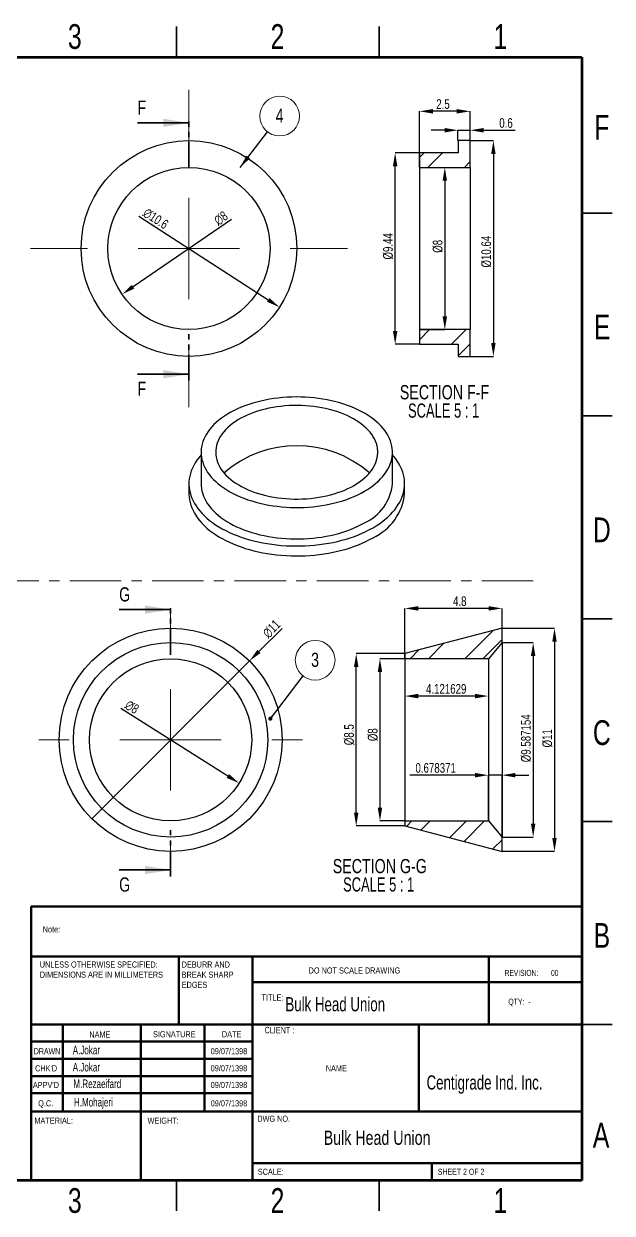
# Model space of a CAD drawing. Header units: millimetres. Extents: x 911 to 1769, y 571 to 864.
# Drawn here: x 1624.3 to 1769.4, y 571 to 864.3 of the extents above; entities that cross this region are included whole.
import ezdxf

# ---------------------------------------------------------------- set-up
doc = ezdxf.new("R2010")
doc.units = ezdxf.units.MM
doc.linetypes.add('CENTERX2', pattern=[20.32, 12.7, -2.54, 2.54, -2.54])
doc.linetypes.add('PHANTOM', pattern=[12.7, 6.35, -1.27, 1.27, -1.27, 1.27, -1.27])
doc.styles.add('SLDTEXTSTYLE0', font='TXT', dxfattribs={"width": 0.75})
doc.styles.add('SLDTEXTSTYLE1', font='TXT', dxfattribs={"width": 0.686449})
doc.styles.add('SLDTEXTSTYLE2', font='TXT', dxfattribs={"width": 0.652778})
doc.styles.add('SLDTEXTSTYLE3', font='TXT', dxfattribs={"width": 0.6875})
doc.styles.add('SLDTEXTSTYLE4', font='TXT', dxfattribs={"width": 0.7})
doc.styles.add('SLDTEXTSTYLE5', font='TXT', dxfattribs={"width": 0.678571})
doc.styles.add('SLDTEXTSTYLE6', font='TXT', dxfattribs={"width": 0.681818})
doc.styles.get("Standard").update_dxf_attribs({"font": 'arial.ttf'})
doc.dimstyles.new('SLDDIMSTYLE1', dxfattribs={"dimtxt": 0.18, "dimasz": 1.016, "dimexe": 0, "dimexo": 0.0625, "dimgap": 0, "dimtad": 0, "dimtih": 1, "dimtoh": 1, "dimdec": 0, "dimrnd": 1e-09, "dimzin": 0, "dimdsep": 46, "dimtxsty": 'Standard', "dimblk1": 'DOT', "dimblk2": 'DOT', "dimsah": 1, "dimcen": 0.09, "dimadec": 0, "dimazin": 0, "dimtfac": 1.016, "dimtdec": 0, "dimtofl": 0, "dimtmove": 0, "dimatfit": 3, "dimldrblk": 'DOT', "dimfxl": 1, "dimfrac": 2, "dimtolj": 1, "dimtzin": 0, "dimarcsym": 0})
doc.dimstyles.new('SLDDIMSTYLE10', dxfattribs={"dimtxt": 2.38125, "dimasz": 3.302, "dimexe": 0, "dimexo": 0.0625, "dimgap": 0.595312, "dimtad": 1, "dimdec": 1, "dimlfac": 0.2, "dimrnd": 1e-09, "dimzin": 12, "dimdsep": 46, "dimtxsty": 'SLDTEXTSTYLE0', "dimblk1": 'NONE', "dimsah": 1, "dimcen": 0, "dimadec": 0, "dimazin": 3, "dimtfac": 1, "dimtdec": 1, "dimtmove": 0, "dimatfit": 3, "dimldrblk": 'NONE', "dimfxl": 1, "dimfrac": 2, "dimtolj": 1, "dimtzin": 12, "dimarcsym": 0})
doc.dimstyles.new('SLDDIMSTYLE2', dxfattribs={"dimtxt": 0.18, "dimasz": 3.302, "dimexe": 0, "dimexo": 0.0625, "dimgap": 0, "dimtad": 0, "dimtih": 1, "dimtoh": 1, "dimdec": 0, "dimrnd": 1e-09, "dimzin": 0, "dimdsep": 46, "dimtxsty": 'Standard', "dimsah": 1, "dimcen": 0.09, "dimadec": 0, "dimazin": 0, "dimtfac": 3.302, "dimtdec": 0, "dimtofl": 0, "dimtmove": 0, "dimatfit": 3, "dimfxl": 1, "dimfrac": 2, "dimtolj": 1, "dimtzin": 0, "dimarcsym": 0})
doc.dimstyles.new('SLDDIMSTYLE6', dxfattribs={"dimtxt": 2.38125, "dimasz": 3.302, "dimexe": 0, "dimexo": 0.0625, "dimgap": 0.595312, "dimtad": 1, "dimdec": 1, "dimlfac": 0.2, "dimrnd": 1e-09, "dimzin": 12, "dimdsep": 46, "dimtxsty": 'SLDTEXTSTYLE0', "dimsah": 1, "dimcen": 0, "dimadec": 0, "dimazin": 3, "dimtfac": 1, "dimtdec": 1, "dimtmove": 0, "dimatfit": 3, "dimfxl": 1, "dimfrac": 2, "dimtolj": 1, "dimtzin": 12, "dimarcsym": 0})
doc.dimstyles.new('SLDDIMSTYLE7', dxfattribs={"dimtxt": 2.38125, "dimasz": 3.302, "dimexe": 0, "dimexo": 0.0625, "dimgap": 0.595312, "dimtad": 1, "dimdec": 6, "dimlfac": 0.2, "dimrnd": 1e-09, "dimzin": 12, "dimdsep": 46, "dimtxsty": 'SLDTEXTSTYLE0', "dimsah": 1, "dimcen": 0.09, "dimadec": 0, "dimazin": 3, "dimtfac": 1, "dimtdec": 1, "dimtofl": 0, "dimtmove": 0, "dimatfit": 3, "dimfxl": 1, "dimfrac": 2, "dimtolj": 1, "dimtzin": 12, "dimarcsym": 0})
doc.dimstyles.new('SLDDIMSTYLE8', dxfattribs={"dimtxt": 2.38125, "dimasz": 3.302, "dimexe": 0, "dimexo": 0.0625, "dimgap": 0.595312, "dimtad": 1, "dimdec": 6, "dimlfac": 0.2, "dimrnd": 1e-09, "dimzin": 12, "dimdsep": 46, "dimtxsty": 'SLDTEXTSTYLE0', "dimsah": 1, "dimcen": 0.09, "dimadec": 0, "dimazin": 3, "dimtfac": 1, "dimtdec": 1, "dimtmove": 0, "dimatfit": 0, "dimfxl": 1, "dimfrac": 2, "dimtolj": 1, "dimtzin": 12, "dimarcsym": 0})
doc.dimstyles.new('SLDDIMSTYLE9', dxfattribs={"dimtxt": 2.38125, "dimasz": 3.302, "dimexe": 0, "dimexo": 0.0625, "dimgap": 0.595312, "dimtad": 1, "dimdec": 6, "dimlfac": 0.2, "dimrnd": 1e-09, "dimdsep": 46, "dimtxsty": 'SLDTEXTSTYLE0', "dimsah": 1, "dimcen": 0.09, "dimadec": 0, "dimazin": 2, "dimtfac": 1, "dimtdec": 1, "dimtmove": 0, "dimatfit": 0, "dimfxl": 1, "dimfrac": 2, "dimtolj": 1, "dimtzin": 12, "dimarcsym": 0})
pattern_1 = [(45, (1351.901, 569.0805), (-6.7352, 6.7352), []), (45, (1356.391, 569.0805), (-6.7352, 6.7352), [])]

# ---------------------------------------------------------------- blocks, each defined once
blk = doc.blocks.new('SW_NOTE_13')
at = {"color": 0, "linetype": 'Continuous', "lineweight": 0, "char_height": 1.5, "attachment_point": 1, "style": 'SLDTEXTSTYLE0'}
for s, insert in [('UNLESS OTHERWISE SPECIFIED:', (0, 1.93)), ('DIMENSIONS ARE IN MILLIMETERS', (0, -0.57))]:
    blk.add_mtext(s, dxfattribs=dict(at, insert=insert))
blk = doc.blocks.new('SW_NOTE_14')
at = {"color": 0, "linetype": 'Continuous', "lineweight": 0, "char_height": 1.5, "attachment_point": 1, "style": 'SLDTEXTSTYLE0'}
for s, insert in [('DEBURR AND', (0, 1.93)), ('BREAK SHARP', (0, -0.57)), ('EDGES', (0, -3.07))]:
    blk.add_mtext(s, dxfattribs=dict(at, insert=insert))
blk = doc.blocks.new('*D45')
at = {"color": 0, "linetype": 'Continuous', "lineweight": -2, "transparency": 16777216}
blk.add_line((1675.49, 816.04), (1651.22, 799.45), dxfattribs=at)
at = {"color": 0, "linetype": 'Continuous', "transparency": 16777216}
blk.add_solid([(1650.91, 799.91), (1651.53, 799), (1648.49, 797.59)], dxfattribs=at)
at = {"layer": 'Defpoints', "color": 0, "linetype": 'Continuous', "transparency": 16777216}
for p in [(1681.52, 820.15), (1648.49, 797.59)]:
    blk.add_point(p, dxfattribs=at)
at = {"color": 0, "linetype": 'Continuous', "lineweight": 18, "transparency": 16777216, "insert": (1670.86, 816.48), "char_height": 2.381, "attachment_point": 1, "rotation": 34.3419, "style": 'SLDTEXTSTYLE0'}
blk.add_mtext('\\A1;∅8', dxfattribs=at)
blk = doc.blocks.new('*D46')
at = {"color": 0, "linetype": 'Continuous', "lineweight": -2, "transparency": 16777216}
blk.add_line((1652.64, 816.89), (1684.56, 796.2), dxfattribs=at)
at = {"color": 0, "linetype": 'Continuous', "transparency": 16777216}
blk.add_solid([(1684.86, 796.66), (1684.26, 795.74), (1687.33, 794.41)], dxfattribs=at)
at = {"layer": 'Defpoints', "color": 0, "linetype": 'Continuous', "transparency": 16777216}
for p in [(1642.68, 823.34), (1687.33, 794.41)]:
    blk.add_point(p, dxfattribs=at)
at = {"color": 0, "linetype": 'Continuous', "lineweight": 18, "transparency": 16777216, "insert": (1654.76, 819.06), "char_height": 2.381, "attachment_point": 1, "rotation": 327.0557, "style": 'SLDTEXTSTYLE0'}
blk.add_mtext('\\A1;∅10.6', dxfattribs=at)
blk = doc.blocks.new('SW_NOTE_19')
at = {"color": 0, "linetype": 'Continuous', "lineweight": 0}
blk.add_circle((2.99, 3.88), 4.9, dxfattribs=at)
at = {"color": 0, "linetype": 'Continuous', "lineweight": 0, "insert": (2.96, 5.73), "char_height": 3.5, "attachment_point": 2, "style": 'SLDTEXTSTYLE0'}
blk.add_mtext('4', dxfattribs=at)
blk = doc.blocks.new('SW_CENTERMARKSYMBOL_2')
at = {"color": 0, "linetype": 'Continuous', "lineweight": 0}
for p, q in [((0, 25), (0, 39.1)), ((0, 0), (0, 12.5)), ((-25, 0), (-39.1, 0)), ((0, 0), (-12.5, 0)), ((0, 0), (0, -12.5)), ((0, 0), (12.5, 0)), ((25, 0), (39.1, 0)), ((0, -25), (0, -39.1))]:
    blk.add_line(p, q, dxfattribs=at)
blk = doc.blocks.new('*D47')
at = {"color": 0, "linetype": 'Continuous', "lineweight": -2, "transparency": 16777216}
for p, q in [((1721.93, 828.87), (1728.11, 828.87)), ((1728.11, 825.57), (1728.11, 792.17)), ((1721.93, 788.87), (1728.11, 788.87))]:
    blk.add_line(p, q, dxfattribs=at)
at = {"color": 0, "linetype": 'Continuous', "transparency": 16777216}
for points in [[(1727.56, 825.57), (1728.66, 825.57), (1728.11, 828.87)], [(1727.56, 792.17), (1728.66, 792.17), (1728.11, 788.87)]]:
    blk.add_solid(points, dxfattribs=at)
at = {"layer": 'Defpoints', "color": 0, "linetype": 'Continuous', "transparency": 16777216}
for p in [(1721.86, 828.87), (1721.86, 788.87), (1728.11, 788.87)]:
    blk.add_point(p, dxfattribs=at)
at = {"color": 0, "linetype": 'Continuous', "lineweight": 18, "transparency": 16777216, "insert": (1725.14, 809.41), "char_height": 2.381, "attachment_point": 2, "rotation": 90, "style": 'SLDTEXTSTYLE0'}
blk.add_mtext('\\A1;%%c8', dxfattribs=at)
blk = doc.blocks.new('*D48')
at = {"color": 0, "linetype": 'Continuous', "lineweight": -2, "transparency": 16777216}
for p, q in [((1721.8, 832.47), (1715.86, 832.47)), ((1715.86, 788.57), (1715.86, 829.17)), ((1721.8, 785.27), (1715.86, 785.27))]:
    blk.add_line(p, q, dxfattribs=at)
at = {"color": 0, "linetype": 'Continuous', "transparency": 16777216}
for points in [[(1715.31, 829.17), (1716.41, 829.17), (1715.86, 832.47)], [(1715.31, 788.57), (1716.41, 788.57), (1715.86, 785.27)]]:
    blk.add_solid(points, dxfattribs=at)
at = {"layer": 'Defpoints', "color": 0, "linetype": 'Continuous', "transparency": 16777216}
for p in [(1715.86, 832.47), (1721.86, 832.47), (1721.86, 785.27)]:
    blk.add_point(p, dxfattribs=at)
at = {"color": 0, "linetype": 'Continuous', "lineweight": 18, "transparency": 16777216, "insert": (1712.89, 809.41), "char_height": 2.3813, "attachment_point": 2, "rotation": 90, "style": 'SLDTEXTSTYLE0'}
blk.add_mtext('\\A1;%%c9.44', dxfattribs=at)
blk = doc.blocks.new('*D49')
at = {"color": 0, "linetype": 'Continuous', "lineweight": -2, "transparency": 16777216}
for p, q in [((1721.86, 828.93), (1721.86, 842.71)), ((1731.06, 842.71), (1725.17, 842.71)), ((1734.36, 828.93), (1734.36, 842.71))]:
    blk.add_line(p, q, dxfattribs=at)
at = {"color": 0, "linetype": 'Continuous', "transparency": 16777216}
for points in [[(1725.17, 843.26), (1725.17, 842.15), (1721.86, 842.71)], [(1731.06, 843.26), (1731.06, 842.15), (1734.36, 842.71)]]:
    blk.add_solid(points, dxfattribs=at)
at = {"layer": 'Defpoints', "color": 0, "linetype": 'Continuous', "transparency": 16777216}
for p in [(1721.86, 842.71), (1721.86, 828.87), (1734.36, 828.87)]:
    blk.add_point(p, dxfattribs=at)
at = {"color": 0, "linetype": 'Continuous', "lineweight": 18, "transparency": 16777216, "insert": (1727.66, 845.68), "char_height": 2.381, "attachment_point": 2, "style": 'SLDTEXTSTYLE0'}
blk.add_mtext('\\A1;2.5', dxfattribs=at)
blk = doc.blocks.new('*D50')
at = {"color": 0, "linetype": 'Continuous', "lineweight": -2, "transparency": 16777216}
for p, q in [((1728.06, 838.04), (1724.76, 838.04)), ((1731.36, 835.53), (1731.36, 838.04)), ((1731.36, 838.04), (1734.36, 838.04)), ((1734.36, 835.53), (1734.36, 838.04)), ((1737.67, 838.04), (1745.43, 838.04))]:
    blk.add_line(p, q, dxfattribs=at)
at = {"color": 0, "linetype": 'Continuous', "transparency": 16777216}
for points in [[(1728.06, 838.59), (1728.06, 837.49), (1731.36, 838.04)], [(1737.67, 838.59), (1737.67, 837.49), (1734.36, 838.04)]]:
    blk.add_solid(points, dxfattribs=at)
at = {"layer": 'Defpoints', "color": 0, "linetype": 'Continuous', "transparency": 16777216}
for p in [(1731.36, 838.04), (1731.36, 835.47), (1734.36, 835.47)]:
    blk.add_point(p, dxfattribs=at)
at = {"color": 0, "linetype": 'Continuous', "lineweight": 18, "transparency": 16777216, "insert": (1743.2, 841.02), "char_height": 2.381, "attachment_point": 2, "style": 'SLDTEXTSTYLE0'}
blk.add_mtext('\\A1;0.6', dxfattribs=at)
blk = doc.blocks.new('*D51')
at = {"color": 0, "linetype": 'Continuous', "lineweight": -2, "transparency": 16777216}
for p, q in [((1734.43, 835.47), (1740.09, 835.47)), ((1740.09, 832.17), (1740.09, 785.57)), ((1734.43, 782.27), (1740.09, 782.27))]:
    blk.add_line(p, q, dxfattribs=at)
at = {"color": 0, "linetype": 'Continuous', "transparency": 16777216}
for points in [[(1739.54, 832.17), (1740.64, 832.17), (1740.09, 835.47)], [(1739.54, 785.57), (1740.64, 785.57), (1740.09, 782.27)]]:
    blk.add_solid(points, dxfattribs=at)
at = {"layer": 'Defpoints', "color": 0, "linetype": 'Continuous', "transparency": 16777216}
for p in [(1734.36, 835.47), (1734.36, 782.27), (1740.09, 782.27)]:
    blk.add_point(p, dxfattribs=at)
at = {"color": 0, "linetype": 'Continuous', "lineweight": 18, "transparency": 16777216, "insert": (1737.11, 808.1), "char_height": 2.3813, "attachment_point": 2, "rotation": 90, "style": 'SLDTEXTSTYLE0'}
blk.add_mtext('\\A1;%%c10.64', dxfattribs=at)
blk = doc.blocks.new('SW_NOTE_20')
at = {"color": 0, "linetype": 'Continuous', "lineweight": 0, "char_height": 3.5, "attachment_point": 2}
for s, insert, style in [('SECTION F-F', (13.18, 4.51), 'SLDTEXTSTYLE0'), ('SCALE 5 : 1', (12.96, -0.01), 'SLDTEXTSTYLE6')]:
    blk.add_mtext(s, dxfattribs=dict(at, insert=insert, style=style))
blk = doc.blocks.new('*D52')
at = {"color": 0, "linetype": 'Continuous', "lineweight": -2, "transparency": 16777216}
for p, q in [((1687.96, 715.22), (1682.26, 709.52)), ((1641.03, 668.29), (1679.92, 707.18))]:
    blk.add_line(p, q, dxfattribs=at)
at = {"color": 0, "linetype": 'Continuous', "transparency": 16777216}
blk.add_solid([(1681.87, 709.91), (1682.65, 709.13), (1679.92, 707.18)], dxfattribs=at)
at = {"layer": 'Defpoints', "color": 0, "linetype": 'Continuous', "transparency": 16777216}
for p in [(1679.92, 707.18), (1641.03, 668.29)]:
    blk.add_point(p, dxfattribs=at)
at = {"color": 0, "linetype": 'Continuous', "lineweight": 18, "transparency": 16777216, "insert": (1682.91, 714.38), "char_height": 2.381, "attachment_point": 1, "rotation": 45, "style": 'SLDTEXTSTYLE0'}
blk.add_mtext('\\A1;∅11', dxfattribs=at)
blk = doc.blocks.new('_NONE')
blk = doc.blocks.new('*D53')
at = {"color": 0, "linetype": 'Continuous', "lineweight": -2, "transparency": 16777216}
blk.add_line((1648.17, 695.51), (1674.59, 678.82), dxfattribs=at)
at = {"color": 0, "linetype": 'Continuous', "transparency": 16777216}
blk.add_solid([(1674.89, 679.28), (1674.3, 678.35), (1677.38, 677.05)], dxfattribs=at)
at = {"layer": 'Defpoints', "color": 0, "linetype": 'Continuous', "transparency": 16777216}
for p in [(1643.57, 698.42), (1677.38, 677.05)]:
    blk.add_point(p, dxfattribs=at)
at = {"color": 0, "linetype": 'Continuous', "lineweight": 18, "transparency": 16777216, "insert": (1650.26, 697.71), "char_height": 2.381, "attachment_point": 1, "rotation": 327.7147, "style": 'SLDTEXTSTYLE0'}
blk.add_mtext('\\A1;∅8', dxfattribs=at)
blk = doc.blocks.new('SW_NOTE_21')
at = {"color": 0, "linetype": 'Continuous', "lineweight": 0}
blk.add_circle((2.98, 3.88), 4.9, dxfattribs=at)
at = {"color": 0, "linetype": 'Continuous', "lineweight": 0, "insert": (2.95, 5.74), "char_height": 3.5, "attachment_point": 2, "style": 'SLDTEXTSTYLE0'}
blk.add_mtext('3', dxfattribs=at)
blk = doc.blocks.new('_DOT')
at = {"color": 0, "linetype": 'ByBlock', "lineweight": -2}
blk.add_line((-0.5, 0), (-1, 0), dxfattribs=at)
at = {"color": 0, "linetype": 'ByBlock', "const_width": 0.5}
blk.add_lwpolyline([(-0.25, 0, 1), (0.25, 0, 1)], format="xyb", close=True, dxfattribs=at)
blk = doc.blocks.new('SW_CENTERMARKSYMBOL_3')
at = {"color": 0, "linetype": 'Continuous', "lineweight": 0}
for p, q in [((0, 25), (0, 32.5)), ((0, 0), (0, 12.5)), ((-25, 0), (-32.5, 0)), ((0, 0), (-12.5, 0)), ((0, 0), (0, -12.5)), ((0, 0), (12.5, 0)), ((25, 0), (32.5, 0)), ((0, -25), (0, -32.5))]:
    blk.add_line(p, q, dxfattribs=at)
blk = doc.blocks.new('*D54')
at = {"color": 0, "linetype": 'Continuous', "lineweight": -2, "transparency": 16777216}
for p, q in [((1718.24, 707.8), (1718.24, 720.14)), ((1738.94, 720.14), (1721.54, 720.14)), ((1742.24, 711.77), (1742.24, 720.14))]:
    blk.add_line(p, q, dxfattribs=at)
at = {"color": 0, "linetype": 'Continuous', "transparency": 16777216}
for points in [[(1721.54, 720.69), (1721.54, 719.59), (1718.24, 720.14)], [(1738.94, 720.69), (1738.94, 719.59), (1742.24, 720.14)]]:
    blk.add_solid(points, dxfattribs=at)
at = {"layer": 'Defpoints', "color": 0, "linetype": 'Continuous', "transparency": 16777216}
for p in [(1718.24, 720.14), (1742.24, 711.71), (1718.24, 707.74)]:
    blk.add_point(p, dxfattribs=at)
at = {"color": 0, "linetype": 'Continuous', "lineweight": 18, "transparency": 16777216, "insert": (1731.79, 723.12), "char_height": 2.381, "attachment_point": 2, "style": 'SLDTEXTSTYLE0'}
blk.add_mtext('\\A1;4.8', dxfattribs=at)
blk = doc.blocks.new('*D55')
at = {"color": 0, "linetype": 'Continuous', "lineweight": -2, "transparency": 16777216}
for p, q in [((1718.24, 707.67), (1718.24, 698.52)), ((1738.85, 707.67), (1738.85, 698.52)), ((1735.55, 698.52), (1721.54, 698.52))]:
    blk.add_line(p, q, dxfattribs=at)
at = {"color": 0, "linetype": 'Continuous', "transparency": 16777216}
for points in [[(1721.54, 699.07), (1721.54, 697.97), (1718.24, 698.52)], [(1735.55, 699.07), (1735.55, 697.97), (1738.85, 698.52)]]:
    blk.add_solid(points, dxfattribs=at)
at = {"layer": 'Defpoints', "color": 0, "linetype": 'Continuous', "transparency": 16777216}
for p in [(1718.24, 707.74), (1738.85, 707.74), (1718.24, 698.52)]:
    blk.add_point(p, dxfattribs=at)
at = {"color": 0, "linetype": 'Continuous', "lineweight": 18, "transparency": 16777216, "insert": (1728.45, 701.49), "char_height": 2.3813, "attachment_point": 2, "style": 'SLDTEXTSTYLE0'}
blk.add_mtext('\\A1;4.121629', dxfattribs=at)
blk = doc.blocks.new('*D56')
at = {"color": 0, "linetype": 'Continuous', "lineweight": -2, "transparency": 16777216}
for p, q in [((1718.18, 707.74), (1712.11, 707.74)), ((1712.11, 704.44), (1712.11, 671.04)), ((1718.18, 667.74), (1712.11, 667.74))]:
    blk.add_line(p, q, dxfattribs=at)
at = {"color": 0, "linetype": 'Continuous', "transparency": 16777216}
for points in [[(1711.55, 704.44), (1712.66, 704.44), (1712.11, 707.74)], [(1711.55, 671.04), (1712.66, 671.04), (1712.11, 667.74)]]:
    blk.add_solid(points, dxfattribs=at)
at = {"layer": 'Defpoints', "color": 0, "linetype": 'Continuous', "transparency": 16777216}
for p in [(1718.24, 707.74), (1712.11, 667.74), (1718.24, 667.74)]:
    blk.add_point(p, dxfattribs=at)
at = {"color": 0, "linetype": 'Continuous', "lineweight": 18, "transparency": 16777216, "insert": (1709.13, 688.99), "char_height": 2.381, "attachment_point": 2, "rotation": 90, "style": 'SLDTEXTSTYLE0'}
blk.add_mtext('\\A1;%%c8', dxfattribs=at)
blk = doc.blocks.new('*D57')
at = {"color": 0, "linetype": 'Continuous', "lineweight": -2, "transparency": 16777216}
for p, q in [((1718.18, 708.99), (1706.26, 708.99)), ((1706.26, 669.79), (1706.26, 705.69)), ((1718.18, 666.49), (1706.26, 666.49))]:
    blk.add_line(p, q, dxfattribs=at)
at = {"color": 0, "linetype": 'Continuous', "transparency": 16777216}
for points in [[(1705.71, 705.69), (1706.81, 705.69), (1706.26, 708.99)], [(1705.71, 669.79), (1706.81, 669.79), (1706.26, 666.49)]]:
    blk.add_solid(points, dxfattribs=at)
at = {"layer": 'Defpoints', "color": 0, "linetype": 'Continuous', "transparency": 16777216}
for p in [(1706.26, 708.99), (1718.24, 708.99), (1718.24, 666.49)]:
    blk.add_point(p, dxfattribs=at)
at = {"color": 0, "linetype": 'Continuous', "lineweight": 18, "transparency": 16777216, "insert": (1703.28, 688.99), "char_height": 2.381, "attachment_point": 2, "rotation": 90, "style": 'SLDTEXTSTYLE0'}
blk.add_mtext('\\A1;%%c8.5', dxfattribs=at)
blk = doc.blocks.new('*D58')
at = {"color": 0, "linetype": 'Continuous', "lineweight": -2, "transparency": 16777216}
for p, q in [((1742.3, 715.24), (1755.16, 715.24)), ((1755.16, 711.94), (1755.16, 663.54)), ((1742.3, 660.24), (1755.16, 660.24))]:
    blk.add_line(p, q, dxfattribs=at)
at = {"color": 0, "linetype": 'Continuous', "transparency": 16777216}
for points in [[(1754.61, 711.94), (1755.71, 711.94), (1755.16, 715.24)], [(1754.61, 663.54), (1755.71, 663.54), (1755.16, 660.24)]]:
    blk.add_solid(points, dxfattribs=at)
at = {"layer": 'Defpoints', "color": 0, "linetype": 'Continuous', "transparency": 16777216}
for p in [(1742.24, 715.24), (1742.24, 660.24), (1755.16, 660.24)]:
    blk.add_point(p, dxfattribs=at)
at = {"color": 0, "linetype": 'Continuous', "lineweight": 18, "transparency": 16777216, "insert": (1752.18, 688.11), "char_height": 2.381, "attachment_point": 2, "rotation": 90, "style": 'SLDTEXTSTYLE0'}
blk.add_mtext('\\A1;%%c11', dxfattribs=at)
blk = doc.blocks.new('*D59')
at = {"color": 0, "linetype": 'Continuous', "lineweight": -2, "transparency": 16777216}
for p, q in [((1742.3, 711.71), (1749.9, 711.71)), ((1749.9, 708.4), (1749.9, 667.07)), ((1742.3, 663.77), (1749.9, 663.77))]:
    blk.add_line(p, q, dxfattribs=at)
at = {"color": 0, "linetype": 'Continuous', "transparency": 16777216}
for points in [[(1749.35, 708.4), (1750.45, 708.4), (1749.9, 711.71)], [(1749.35, 667.07), (1750.45, 667.07), (1749.9, 663.77)]]:
    blk.add_solid(points, dxfattribs=at)
at = {"layer": 'Defpoints', "color": 0, "linetype": 'Continuous', "transparency": 16777216}
for p in [(1742.24, 711.71), (1742.24, 663.77), (1749.9, 663.77)]:
    blk.add_point(p, dxfattribs=at)
at = {"color": 0, "linetype": 'Continuous', "lineweight": 18, "transparency": 16777216, "insert": (1746.92, 688.11), "char_height": 2.3813, "attachment_point": 2, "rotation": 90, "style": 'SLDTEXTSTYLE0'}
blk.add_mtext('\\A1;%%c9.587154', dxfattribs=at)
blk = doc.blocks.new('*D60')
at = {"color": 0, "linetype": 'Continuous', "lineweight": -2, "transparency": 16777216}
for p, q in [((1735.55, 679.02), (1719.45, 679.02)), ((1738.85, 667.8), (1738.85, 679.02)), ((1742.24, 679.02), (1738.85, 679.02)), ((1742.24, 663.83), (1742.24, 679.02)), ((1745.54, 679.02), (1748.85, 679.02))]:
    blk.add_line(p, q, dxfattribs=at)
at = {"color": 0, "linetype": 'Continuous', "transparency": 16777216}
for points in [[(1735.55, 679.57), (1735.55, 678.47), (1738.85, 679.02)], [(1745.54, 679.57), (1745.54, 678.47), (1742.24, 679.02)]]:
    blk.add_solid(points, dxfattribs=at)
at = {"layer": 'Defpoints', "color": 0, "linetype": 'Continuous', "transparency": 16777216}
for p in [(1738.85, 679.02), (1738.85, 667.74), (1742.24, 663.77)]:
    blk.add_point(p, dxfattribs=at)
at = {"color": 0, "linetype": 'Continuous', "lineweight": 18, "transparency": 16777216, "insert": (1725.85, 682), "char_height": 2.3813, "attachment_point": 2, "style": 'SLDTEXTSTYLE0'}
blk.add_mtext('\\A1;0.678371', dxfattribs=at)
blk = doc.blocks.new('SW_NOTE_22')
at = {"color": 0, "linetype": 'Continuous', "lineweight": 0, "char_height": 3.5, "attachment_point": 2}
for s, insert, style in [('SECTION G-G', (15.04, 4.51), 'SLDTEXTSTYLE0'), ('SCALE 5 : 1', (14.77, -0.01), 'SLDTEXTSTYLE6')]:
    blk.add_mtext(s, dxfattribs=dict(at, insert=insert, style=style))

msp = doc.modelspace()

# ---------------------------------------------------------------- hatches: boundary and pattern name
at = {"linetype": 'Continuous', "lineweight": 18}
h = msp.add_hatch(dxfattribs=at)
h.set_pattern_fill('ANSI32', style=0)
h.set_pattern_definition(pattern_1)
h.paths.add_polyline_path([(1721.8642597, 832.4717111), (1721.8642597, 828.8717111), (1734.3642597, 828.8717111), (1734.3642597, 835.4717111), (1731.3642597, 835.4717111), (1731.3642597, 832.4717111)], flags=0)
h = msp.add_hatch(dxfattribs=at)
h.set_pattern_fill('ANSI32', style=0)
h.set_pattern_definition(pattern_1)
h.paths.add_polyline_path([(1734.3642597, 782.2717111), (1734.3642597, 788.8717111), (1721.8642597, 788.8717111), (1721.8642597, 785.2717111), (1731.3642597, 785.2717111), (1731.3642597, 782.2717111)], flags=0)
h = msp.add_hatch(dxfattribs=at)
h.set_pattern_fill('ANSI32', style=0)
h.set_pattern_definition(pattern_1)
h.paths.add_polyline_path([(1742.2424274, 715.2371695), (1718.2424274, 708.9871695), (1718.2424274, 707.7371695), (1738.8505726, 707.7371695), (1742.2424274, 711.7050533)], flags=0)
h = msp.add_hatch(dxfattribs=at)
h.set_pattern_fill('ANSI32', style=0)
h.set_pattern_definition(pattern_1)
h.paths.add_polyline_path([(1738.8505726, 667.7371695), (1718.2424274, 667.7371695), (1718.2424274, 666.4871695), (1742.2424274, 660.2371695), (1742.2424274, 663.7692856)], flags=0)

# ---------------------------------------------------------------- linework, layer by layer
at = {"color": 7, "linetype": 'Continuous', "lineweight": 35}
for p, q in [((1661.9010451, 856.0805144), (1661.9010451, 863.5805144)), ((1711.9010451, 856.0805144), (1711.9010451, 863.5805144)), ((1652.3044541, 839.8557111), (1665.0044541, 839.8557111)), ((1761.9010451, 817.5805144), (1769.4010451, 817.5805144)), ((1652.3044541, 777.8877111), (1665.0044541, 777.8877111)), ((1761.9010451, 767.5805144), (1769.4010451, 767.5805144)), ((1647.7761592, 719.8371695), (1660.4761592, 719.8371695)), ((1769.4010451, 717.5805144), (1761.9010451, 717.5805144)), ((1761.9010451, 717.5805144), (1769.4010451, 717.5805144)), ((1761.9010451, 667.5805144), (1769.4010451, 667.5805144)), ((1647.7761592, 655.6371695), (1660.4761592, 655.6371695)), ((1761.9010451, 617.5805144), (1769.4010451, 617.5805144)), ((1661.9010451, 579.0805144), (1661.9010451, 571.5805144)), ((1711.9010451, 579.0805144), (1711.9010451, 571.5805144))]:
    msp.add_line(p, q, dxfattribs=at)
at = {"color": 7, "linetype": 'Continuous', "lineweight": 70}
for p, q in [((1361.9010451, 856.0805144), (1761.9010451, 856.0805144)), ((1761.9010451, 856.0805144), (1761.9010451, 579.0805144)), ((1761.9010451, 579.0805144), (1361.9010451, 579.0805144))]:
    msp.add_line(p, q, dxfattribs=at)
at = {"color": 7, "linetype": 'PHANTOM', "lineweight": 35}
for p, q in [((1665.0044541, 828.7432111), (1665.0044541, 841.4432111)), ((1665.0044541, 776.3002111), (1665.0044541, 789.0065611)), ((1660.4761592, 708.7246695), (1660.4761592, 721.4246695)), ((1660.4761592, 654.0496695), (1660.4761592, 666.7560195))]:
    msp.add_line(p, q, dxfattribs=at)
at = {"color": 7, "linetype": 'Continuous', "lineweight": 25}
for p, q in [((1731.3642596, 835.4717093), (1731.3642596, 832.4717098)), ((1734.3642598, 835.4717093), (1731.3642596, 835.4717093)), ((1734.3642598, 828.8717103), (1734.3642598, 835.4717093)), ((1731.3642596, 832.4717098), (1721.86426, 832.4717098)), ((1721.86426, 832.4717098), (1721.86426, 828.8717103)), ((1721.86426, 828.8717103), (1721.86426, 788.8717111)), ((1721.86426, 828.8717103), (1734.3642598, 828.8717103)), ((1734.3642598, 828.8717103), (1734.3642598, 788.8717111)), ((1734.3642598, 788.8717111), (1721.86426, 788.8717111)), ((1721.86426, 788.8717111), (1721.86426, 785.2717111)), ((1734.3642598, 782.2717111), (1734.3642598, 788.8717111)), ((1721.86426, 785.2717111), (1731.3642596, 785.2717111)), ((1731.3642596, 785.2717111), (1731.3642596, 782.2717111)), ((1731.3642596, 782.2717111), (1734.3642598, 782.2717111)), ((1667.9893483, 758.6403476), (1667.9893483, 750.8832102)), ((1715.1893479, 750.8832098), (1715.1893479, 758.6403471)), ((1664.9893479, 750.8832098), (1664.9893479, 748.4335872)), ((1718.1893499, 748.4335867), (1718.1893499, 750.8832093)), ((1742.2424272, 715.2371693), (1718.2424273, 708.9871706)), ((1742.2424272, 711.7050539), (1742.2424272, 715.2371693)), ((1742.2424272, 711.7050539), (1738.8505725, 707.7371704)), ((1742.2424272, 711.7050539), (1742.2424272, 663.769285)), ((1718.2424273, 708.9871706), (1718.2424273, 707.7371704)), ((1738.8505725, 707.7371704), (1718.2424273, 707.7371704)), ((1718.2424273, 707.7371704), (1718.2424273, 667.7371685)), ((1738.8505725, 707.7371704), (1738.8505725, 667.7371685)), ((1718.2424273, 667.7371685), (1738.8505725, 667.7371685)), ((1718.2424273, 667.7371685), (1718.2424273, 666.4871683)), ((1718.2424273, 666.4871683), (1742.2424272, 660.2371696)), ((1738.8505725, 667.7371685), (1742.2424272, 663.769285)), ((1742.2424272, 660.2371696), (1742.2424272, 663.769285))]:
    msp.add_line(p, q, dxfattribs=at)
at = {"color": 7, "linetype": 'CENTERX2', "lineweight": 18}
msp.add_line((1615.2833113, 726.9384217), (1750.1582903, 726.9384217), dxfattribs=at)
at = {"color": 7, "linetype": 'Continuous', "lineweight": 50}
for p, q in [((1626.1010451, 646.6775198), (1761.9010451, 646.6775198)), ((1626.1010451, 646.6775198), (1626.1010451, 634.3305144)), ((1626.1010451, 634.3305144), (1761.9010451, 634.3305144)), ((1626.1010451, 634.3305144), (1626.1010451, 579.3305144)), ((1662.5010451, 634.3305144), (1662.5010451, 617.5805144)), ((1680.7010451, 634.3305144), (1680.7010451, 579.0805144)), ((1738.9910714, 617.5805144), (1738.9910714, 634.3305144)), ((1761.9010451, 627.9555144), (1680.7010451, 627.9555144)), ((1761.9010451, 617.5805144), (1626.1010451, 617.5805144)), ((1633.9010451, 617.5805144), (1633.9010451, 596.0805144)), ((1653.0919975, 617.5805144), (1653.0919975, 579.3305144)), ((1668.8071212, 617.5805144), (1668.8071212, 596.0805144)), ((1680.7010451, 579.3305144), (1680.7010451, 617.5805144)), ((1721.6869852, 596.0805144), (1721.6869852, 617.5805144)), ((1680.7010451, 613.3305144), (1626.1010451, 613.3305144)), ((1680.7010451, 609.0805144), (1626.1010451, 609.0805144)), ((1680.7010451, 604.8305144), (1626.1010451, 604.8305144)), ((1680.7010451, 600.5805144), (1626.1010451, 600.5805144)), ((1636.5010451, 596.0805144), (1626.1010451, 596.0805144)), ((1636.5010451, 596.0805144), (1761.9010451, 596.0805144)), ((1680.7010451, 583.3305144), (1761.9010451, 583.3305144)), ((1724.9010451, 579.0805144), (1724.9010451, 583.3305144))]:
    msp.add_line(p, q, dxfattribs=at)
at = {"color": 7, "linetype": 'Continuous', "lineweight": 25, "flags": 128}
for points in [[(1708.2770672, 749.0067322), (1709.0465181, 749.4724215), (1709.7770126, 749.9585696), (1710.4669246, 750.4640894), (1711.1147149, 750.9878528), (1711.7189348, 751.5286928), (1712.2782371, 752.0854021), (1712.7913762, 752.656737), (1713.2572022, 753.2414253), (1713.6746811, 753.8381593), (1714.0428787, 754.4456089), (1714.3609746, 755.0624185), (1714.6282581, 755.6872121), (1714.8441315, 756.3185955), (1715.0081123, 756.955161), (1715.119841, 757.5954846), (1715.1790614, 758.2381409), (1715.1856444, 758.8816945), (1715.1395751, 759.5247092), (1715.0409564, 760.1657503), (1714.8900081, 760.8033879), (1714.6870645, 761.4361993), (1714.4325848, 762.0627712), (1714.1271304, 762.6817074), (1713.7713847, 763.2916249), (1713.3661444, 763.8911648), (1712.9123101, 764.478986), (1712.4108959, 765.0537806), (1711.8630215, 765.6142638), (1711.2699083, 766.1591866), (1710.6328801, 766.6873307), (1709.9533577, 767.1975184), (1709.2328589, 767.688613), (1708.4729908, 768.1595158), (1707.6754473, 768.6091786), (1706.8420098, 769.0365976), (1705.9745379, 769.4408173), (1705.074967, 769.820937), (1704.1453054, 770.1761091), (1703.1876253, 770.5055403), (1702.204066, 770.8084956), (1701.1968197, 771.0842987), (1700.1681362, 771.3323352), (1699.1203096, 771.5520505), (1698.0556802, 771.7429545), (1696.9766196, 771.9046212), (1695.8855389, 772.0366907), (1694.7848715, 772.1388675), (1693.6770741, 772.2109241), (1692.5646175, 772.2526993), (1691.4499848, 772.2640997), (1690.3356635, 772.2451006), (1689.2241396, 772.1957438), (1688.1178931, 772.1161394), (1687.0193929, 772.0064653), (1685.9310906, 771.8669668), (1684.8554128, 771.6979536), (1683.7947624, 771.4998045), (1682.7515039, 771.2729605), (1681.7279667, 771.0179285), (1680.7264336, 770.735277), (1679.74914, 770.4256371), (1678.7982668, 770.0896996), (1677.8759353, 769.7282141), (1676.9842038, 769.3419873), (1676.1250621, 768.9318809), (1675.3004273, 768.4988101), (1674.5121394, 768.0437412), (1673.7619574, 767.5676897), (1673.0515554, 767.0717177), (1672.3825184, 766.556932), (1671.7563393, 766.0244814), (1671.1744155, 765.475554), (1670.6380454, 764.9113744), (1670.1484255, 764.3332016), (1669.7066493, 763.7423262), (1669.3137013, 763.1400659), (1668.9704599, 762.5277654), (1668.6776887, 761.9067899), (1668.4360439, 761.2785264), (1668.2460623, 760.6443757), (1668.1081684, 760.0057532), (1668.0226708, 759.3640841), (1667.9897599, 758.7208001), (1668.009508, 758.0773363), (1668.0818725, 757.4351288), (1668.2066918, 756.795611), (1668.3836864, 756.1602092), (1668.6124623, 755.5303417), (1668.8925075, 754.9074133), (1669.2231989, 754.2928158), (1669.6037981, 753.6879184), (1670.0334564, 753.094072), (1670.5112132, 752.5126011), (1671.036004, 751.9448044), (1671.6066575, 751.3919475), (1672.2219003, 750.8552653), (1672.8803583, 750.335954), (1673.5805632, 749.8351732), (1674.3209549, 749.35404), (1675.099878, 748.8936279), (1675.9155941, 748.4549654), (1676.7662871, 748.0390303), (1677.6500538, 747.6467503), (1678.5649252, 747.2790018), (1679.5088615, 746.9366048), (1680.479752, 746.6203236), (1681.4754335, 746.3308634), (1682.4936799, 746.0688705), (1683.532226, 745.8349302), (1684.5887487, 745.6295626), (1685.6608938, 745.4532275), (1686.7462657, 745.3063195), (1687.8424459, 745.1891626), (1688.9469864, 745.102022), (1690.0574225, 745.0450907), (1691.1712773, 745.0184954), (1692.2860655, 745.0222957), (1693.3992996, 745.0564829), (1694.5084927, 745.1209825), (1695.6111761, 745.2156467), (1696.7048827, 745.3402677), (1697.7871743, 745.4945672), (1698.8556356, 745.6782), (1699.9078831, 745.890756), (1700.9415687, 746.1317614), (1701.9543884, 746.4006771), (1702.9440766, 746.696906), (1703.9084299, 747.0197843), (1704.8452938, 747.368593), (1705.7525769, 747.7425544), (1706.6282578, 748.1408321), (1707.4703822, 748.5625376), (1708.2770672, 749.0067322)], [(1705.7314831, 750.4762666), (1706.4351431, 750.9037779), (1707.1000704, 751.3514742), (1707.7245308, 751.8181869), (1708.3068988, 752.3026964), (1708.8456496, 752.8037422), (1709.3393822, 753.3200137), (1709.7868068, 753.8501658), (1710.1867569, 754.392814), (1710.5381905, 754.9465432), (1710.8401833, 755.5099114), (1711.0919589, 756.0814437), (1711.2928495, 756.6596542), (1711.44234, 757.2430307), (1711.5400334, 757.8300535), (1711.5856788, 758.4191901), (1711.5791559, 759.0089035), (1711.520482, 759.5976547), (1711.4098087, 760.1839096), (1711.2474272, 760.766137), (1711.0337617, 761.3428178), (1710.7693667, 761.9124493), (1710.4549323, 762.473544), (1710.0912807, 763.024638), (1709.6793595, 763.5642935), (1709.220242, 764.0911041), (1708.7151293, 764.603693), (1708.1653369, 765.1007249), (1707.5722994, 765.580903), (1706.9375646, 766.0429726), (1706.2627886, 766.4857305), (1705.5497298, 766.9080211), (1704.8002518, 767.3087417), (1704.0163073, 767.6868471), (1703.1999417, 768.0413519), (1702.3532848, 768.3713302), (1701.4785476, 768.6759216), (1700.5780093, 768.9543313), (1699.6540212, 769.205833), (1698.7089942, 769.4297705), (1697.7453921, 769.6255597), (1696.7657289, 769.7926895), (1695.7725615, 769.9307243), (1694.7684812, 770.0393041), (1693.7561069, 770.1181449), (1692.738079, 770.1670416), (1691.7170543, 770.1858661), (1690.6956966, 770.1745701), (1689.6766706, 770.1331825), (1688.6626339, 770.0618113), (1687.6562334, 769.9606432), (1686.6600935, 769.8299413), (1685.6768139, 769.6700473), (1684.708959, 769.4813778), (1683.7590545, 769.2644255), (1682.829578, 769.0197561), (1681.9229552, 768.7480082), (1681.0415506, 768.4498903), (1680.1876641, 768.1261806), (1679.3635232, 767.7777233), (1678.5712782, 767.4054277), (1677.8129958, 767.0102651), (1677.0906544, 766.5932662), (1676.4061384, 766.1555191), (1675.7612337, 765.6981658), (1675.1576225, 765.2223994), (1674.5968801, 764.7294612), (1674.0804688, 764.2206372), (1673.6097367, 763.697255), (1673.1859108, 763.1606797), (1672.8100978, 762.6123114), (1672.4832772, 762.0535807), (1672.2063026, 761.4859455), (1671.9798958, 760.9108861), (1671.8046485, 760.3299035), (1671.6810167, 759.7445126), (1671.6093234, 759.1562414), (1671.589756, 758.5666242), (1671.6223646, 757.9771991), (1671.7070654, 757.3895041), (1671.8436364, 756.8050729), (1672.0317225, 756.2254297), (1672.2708318, 755.6520863), (1672.5603403, 755.0865388), (1672.899494, 754.5302632), (1673.2874072, 753.9847107), (1673.7230681, 753.4513037), (1674.20534, 752.931434), (1674.732965, 752.426459), (1675.304566, 751.9376943), (1675.918653, 751.4664165), (1676.5736216, 751.013855), (1677.2677654, 750.5811905), (1677.9992734, 750.1695504), (1678.7662357, 749.7800106), (1679.5666504, 749.4135859), (1680.3984333, 749.0712327), (1681.2594111, 748.7538443), (1682.1473374, 748.4622489), (1683.059899, 748.1972061), (1683.9947111, 747.959409), (1684.9493372, 747.7494774), (1685.9212872, 747.5679583), (1686.9080248, 747.4153263), (1687.9069734, 747.2919798), (1688.9155302, 747.198239), (1689.9310635, 747.1343487), (1690.9509209, 747.100477), (1691.9724452, 747.0967114), (1692.9929703, 747.1230619), (1694.0098338, 747.1794591), (1695.020381, 747.2657581), (1696.0219795, 747.3817298), (1697.0120098, 747.5270767), (1697.9878978, 747.7014135), (1698.9470889, 747.9042918), (1699.887085, 748.1351781), (1700.8054348, 748.3934708), (1701.6997403, 748.6784966), (1702.5676711, 748.9895107), (1703.4069571, 749.3257046), (1704.2154148, 749.6861979), (1704.9909315, 750.0700523), (1705.7314831, 750.4762666)], [(1667.9893481, 757.9676381), (1667.9422405, 757.9150935), (1667.4265837, 757.3043733), (1666.9582272, 756.6810836), (1666.5380866, 756.046444), (1666.1669852, 755.4016972), (1665.8456492, 754.7481052), (1665.5747075, 754.0869474), (1665.3546906, 753.4195181), (1665.1860297, 752.7471241), (1665.0690546, 752.0710814), (1665.0039938, 751.3927132), (1664.9909752, 750.7133477), (1665.0300252, 750.0343153), (1665.1210642, 749.3569431), (1665.2639186, 748.6825604), (1665.4583045, 748.0124848), (1665.7038428, 747.3480281), (1666.0000549, 746.6904931), (1666.3463579, 746.0411647), (1666.7420765, 745.401315), (1667.1864335, 744.7721964), (1667.6785614, 744.15504), (1668.2174944, 743.5510549), (1668.8021807, 742.9614227), (1669.4314718, 742.3872967), (1670.1041405, 741.8298036), (1670.8188646, 741.2900316), (1671.5742514, 740.7690395), (1672.3688149, 740.2678466), (1673.2010061, 739.7874329), (1674.0691933, 739.3287401), (1674.9716742, 738.8926656), (1675.9066889, 738.4800637), (1676.8724, 738.0917403), (1677.866924, 737.7284578), (1678.8883068, 737.3909261), (1679.9345529, 737.0798066), (1681.0036143, 736.7957078), (1682.0933985, 736.5391854), (1683.20177, 736.3107424), (1684.3265624, 736.1108255), (1685.4655695, 735.9398261), (1686.616567, 735.7980799), (1687.7772978, 735.6858633), (1688.9454915, 735.603394), (1690.1188598, 735.5508394), (1691.2951067, 735.5282958), (1692.4719307, 735.5358108), (1693.6470235, 735.5733711), (1694.818091, 735.6408992), (1695.9828389, 735.7382644), (1697.1389846, 735.8652782), (1698.2842684, 736.021689), (1699.4164447, 736.2071928), (1700.5333008, 736.4214246), (1701.6326494, 736.6639657), (1702.7123344, 736.934343), (1703.7702487, 737.2320247), (1704.804315, 737.556431), (1705.812517, 737.9069227), (1706.7928715, 738.2828187), (1707.7434689, 738.6833778), (1708.66244, 739.1078212), (1709.5479908, 739.5553147), (1710.3983872, 740.0249828)], [(1710.3983872, 740.0249828), (1711.2119644, 740.5159062), (1711.98713, 741.0271238), (1712.7223671, 741.5576345), (1713.416231, 742.1064028), (1714.0673725, 742.6723493), (1714.6745077, 743.254372), (1715.2364569, 743.8513258), (1715.7521125, 744.4620467), (1716.2204706, 745.0853355), (1716.6406096, 745.719976), (1717.0117101, 746.3647233), (1717.3330469, 747.0183148), (1717.6039878, 747.6794731), (1717.8240058, 748.3469017), (1717.9926657, 749.0192964), (1718.1096405, 749.6953393), (1718.1747038, 750.3737059), (1718.1877216, 751.0530719), (1718.1486708, 751.7321048), (1718.0576336, 752.4094759), (1717.9147772, 753.0838598), (1717.7203913, 753.7539354), (1717.474853, 754.4183921), (1717.1786413, 755.0759269), (1716.8323374, 755.7252557), (1716.4366197, 756.365105), (1715.9922618, 756.994224), (1715.5001348, 757.61138), (1715.1893479, 757.9676389)], [(1667.9893483, 750.8832102), (1668.009508, 750.3201989), (1668.0818725, 749.6779914), (1668.2066918, 749.0384736), (1668.3836864, 748.4030718), (1668.6124623, 747.7732044), (1668.8925075, 747.1502759), (1669.2231989, 746.5356785), (1669.6037981, 745.930781), (1670.0334564, 745.3369347), (1670.5112132, 744.7554638), (1671.036004, 744.1876671), (1671.6066575, 743.6348101), (1672.2219003, 743.0981279), (1672.8803583, 742.5788167), (1673.5805632, 742.0780358), (1674.3209549, 741.5969026), (1675.099878, 741.1364905), (1675.9155941, 740.697828), (1676.7662871, 740.2818929), (1677.6500538, 739.889613), (1678.5649252, 739.5218644), (1679.5088615, 739.1794675), (1680.479752, 738.8631863), (1681.4754335, 738.573726), (1682.4936799, 738.3117331), (1683.532226, 738.0777928), (1684.5887487, 737.8724252), (1685.6608938, 737.6960902), (1686.7462657, 737.5491821), (1687.8424459, 737.4320253), (1688.9469864, 737.3448847), (1690.0574225, 737.2879533), (1691.1712773, 737.2613581), (1692.2860655, 737.2651583), (1693.3992996, 737.2993456), (1694.5084927, 737.3638452), (1695.6111761, 737.4585093), (1696.7048827, 737.5831303), (1697.7871743, 737.7374298), (1698.8556356, 737.9210627), (1699.9078831, 738.1336186), (1700.9415687, 738.3746241), (1701.9543884, 738.6435397), (1702.9440766, 738.9397686), (1703.9084299, 739.2626469), (1704.8452938, 739.6114557), (1705.7525769, 739.985417), (1706.6282578, 740.3836948), (1707.4703822, 740.8054003), (1708.2770672, 741.2495948)], [(1664.9893479, 748.4335872), (1664.9909752, 748.2637251), (1665.0300252, 747.5846927), (1665.1210642, 746.9073206), (1665.2639186, 746.2329379), (1665.4583045, 745.5628622), (1665.7038428, 744.8984055), (1666.0000549, 744.2408705), (1666.3463579, 743.5915422), (1666.7420765, 742.9516924), (1667.1864335, 742.3225739), (1667.6785614, 741.7054174), (1668.2174944, 741.1014324), (1668.8021807, 740.5118002), (1669.4314718, 739.9376741), (1670.1041405, 739.380181), (1670.8188646, 738.840409), (1671.5742514, 738.3194169), (1672.3688149, 737.8182241), (1673.2010061, 737.3378103), (1674.0691933, 736.8791176), (1674.9716742, 736.443043), (1675.9066889, 736.0304411), (1676.8724, 735.6421178), (1677.866924, 735.2788352), (1678.8883068, 734.9413035), (1679.9345529, 734.6301841), (1681.0036143, 734.3460852), (1682.0933985, 734.0895629), (1683.20177, 733.8611199), (1684.3265624, 733.6612029), (1685.4655695, 733.4902036), (1686.616567, 733.3484573), (1687.7772978, 733.2362407), (1688.9454915, 733.1537715), (1690.1188598, 733.1012168), (1691.2951067, 733.0786732), (1692.4719307, 733.0861882), (1693.6470235, 733.1237485), (1694.818091, 733.1912766), (1695.9828389, 733.2886419), (1697.1389846, 733.4156556), (1698.2842684, 733.5720664), (1699.4164447, 733.7575702), (1700.5333008, 733.971802), (1701.6326494, 734.2143431), (1702.7123344, 734.4847205), (1703.7702487, 734.7824021), (1704.804315, 735.1068085), (1705.812517, 735.4573002), (1706.7928715, 735.8331961), (1707.7434689, 736.2337552), (1708.66244, 736.6581986), (1709.5479908, 737.1056922), (1710.3983872, 737.5753603)]]:
    msp.add_lwpolyline(points, dxfattribs=at)
at = {"color": 7, "linetype": 'Continuous', "lineweight": 25}
for centre, radius in [((1665.0044541, 808.8717111), 26.6), ((1665.0044541, 808.8717111), 20), ((1660.4761592, 687.7371695), 27.5), ((1660.4761592, 687.7371695), 23.9678838), ((1660.4761592, 687.7371695), 20)]:
    msp.add_circle(centre, radius, dxfattribs=at)
for centre, radius, start, end in [((1691.5893482, 732.9631641), 27.2970875, 48.911869928, 131.088128554), ((1703.4515378, 752.0086396), 11.7916401, 294.156667882, 354.523180848), ((1704.8886997, 749.7528425), 13.3659167, 294.344317827, 354.335512863)]:
    msp.add_arc(centre, radius, start, end, dxfattribs=at)
at = {"color": 7, "linetype": 'Continuous', "lineweight": 35}
for points in [[(1665.0044541, 839.8557111), (1658.6544541, 840.8717111), (1658.6544541, 838.8397111)], [(1665.0044541, 777.8877111), (1658.6544541, 778.9037111), (1658.6544541, 776.8717111)], [(1660.4761592, 719.8371695), (1654.1261592, 720.8531695), (1654.1261592, 718.8211695)], [(1660.4761592, 655.6371695), (1654.1261592, 656.6531695), (1654.1261592, 654.6211695)]]:
    msp.add_solid(points, dxfattribs=at)

# ---------------------------------------------------------------- block references
at = {"color": 7, "linetype": 'Continuous', "lineweight": 0}
for name, p in [('SW_CENTERMARKSYMBOL_2', (1665.0044541, 808.8717111)), ('SW_NOTE_19', (1684.3851519, 837.6408389)), ('SW_NOTE_20', (1714.8482877, 770.6760166)), ('SW_CENTERMARKSYMBOL_3', (1660.4761592, 687.7371695)), ('SW_NOTE_21', (1693.154022, 703.4727579)), ('SW_NOTE_22', (1697.0306973, 653.8355267)), ('SW_NOTE_13', (1628.2098751, 631.1500038)), ('SW_NOTE_14', (1663.2102607, 631.150004))]:
    msp.add_blockref(name, p, dxfattribs=at)

# ---------------------------------------------------------------- texts
for s, insert, char_height, attachment_point, style in [('3', (1636.8396617, 864.1942048), 6.096, 2, 'SLDTEXTSTYLE0'), ('2', (1686.8396617, 864.1942048), 6.096, 2, 'SLDTEXTSTYLE0'), ('1', (1741.8396617, 864.1942048), 6.096, 2, 'SLDTEXTSTYLE0'), ('F', (1766.8375451, 841.8062048), 6.096, 2, 'SLDTEXTSTYLE0'), ('E', (1766.9116283, 792.5562048), 6.096, 2, 'SLDTEXTSTYLE0'), ('D', (1766.8311951, 742.5562048), 6.096, 2, 'SLDTEXTSTYLE0'), ('C', (1766.8375451, 692.5562048), 6.096, 2, 'SLDTEXTSTYLE0'), ('B', (1766.8544783, 642.5562048), 6.096, 2, 'SLDTEXTSTYLE0'), ('Note:', (1628.9333251, 641.7468134), 1.5, 1, 'SLDTEXTSTYLE0'), ('DO NOT SCALE DRAWING', (1694.5156856, 631.6135079), 1.5, 1, 'SLDTEXTSTYLE0'), ('REVISION:       00', (1742.855935, 631.0152877), 1.5, 1, 'SLDTEXTSTYLE2'), ('TITLE:', (1682.9121134, 624.946149), 1.5, 1, 'SLDTEXTSTYLE0'), ('Bulk Head Union', (1688.7900262, 624.2914047), 3.5, 1, 'SLDTEXTSTYLE4'), ('QTY:  -', (1743.7768334, 623.9166359), 1.5, 1, 'SLDTEXTSTYLE5'), ('SIGNATURE', (1656.1346326, 615.8922708), 1.5, 1, 'SLDTEXTSTYLE0'), ('DATE', (1673.1188708, 615.8922708), 1.5, 1, 'SLDTEXTSTYLE0'), ('CLIENT :', (1683.6605602, 616.9657833), 1.5875, 1, 'SLDTEXTSTYLE4'), ('NAME', (1640.4232843, 615.831997), 1.5, 1, 'SLDTEXTSTYLE0'), ('DRAWN', (1626.744408, 611.7152957), 1.5, 1, 'SLDTEXTSTYLE1'), ('A.Jokar', (1636.3374466, 612.299727), 2.11666667, 1, 'SLDTEXTSTYLE4'), ('09/07/1398', (1670.3696522, 611.7152959), 1.5, 1, 'SLDTEXTSTYLE0'), ("CHK'D", (1627.0402673, 607.4923674), 1.5, 1, 'SLDTEXTSTYLE0'), ('A.Jokar', (1636.3374466, 608.0767987), 2.11666667, 1, 'SLDTEXTSTYLE4'), ('09/07/1398', (1670.3696522, 607.5060471), 1.5, 1, 'SLDTEXTSTYLE0'), ('NAME', (1698.7522501, 607.5060469), 1.5, 1, 'SLDTEXTSTYLE0'), ('Centigrade Ind. Inc.', (1723.6086186, 605.00393), 3.5, 1, 'SLDTEXTSTYLE4'), ("APPV'D", (1626.5027675, 603.396381), 1.5, 1, 'SLDTEXTSTYLE0'), ('M.Rezaeifard', (1636.5001644, 603.9808123), 2.116666667, 1, 'SLDTEXTSTYLE4'), ('09/07/1398', (1670.3696522, 603.3963812), 1.5, 1, 'SLDTEXTSTYLE0'), ('Q.C.', (1627.8164392, 598.8561502), 1.5, 1, 'SLDTEXTSTYLE0'), ('H.Mohajeri', (1636.6353479, 599.4405815), 2.11666667, 1, 'SLDTEXTSTYLE4'), ('09/07/1398', (1670.3696522, 598.8561504), 1.5, 1, 'SLDTEXTSTYLE0'), ('MATERIAL:', (1626.8762827, 594.5851765), 1.5, 1, 'SLDTEXTSTYLE0'), ('WEIGHT:', (1654.7946516, 594.5837607), 1.4986, 1, 'SLDTEXTSTYLE0'), ('DWG NO.', (1681.8540473, 595.0665707), 1.5, 1, 'SLDTEXTSTYLE0'), ('A', (1766.6576284, 593.3062048), 6.096, 2, 'SLDTEXTSTYLE0'), ('Bulk Head Union', (1698.2364266, 591.3713511), 3.5, 1, 'SLDTEXTSTYLE0'), ('SCALE:', (1681.9750112, 581.9806016), 1.5, 1, 'SLDTEXTSTYLE0'), ('SHEET 2 OF 2', (1726.3793395, 581.9806016), 1.5, 1, 'SLDTEXTSTYLE3'), ('3', (1636.8396617, 577.1942048), 6.096, 2, 'SLDTEXTSTYLE0'), ('2', (1686.8396617, 577.1942048), 6.096, 2, 'SLDTEXTSTYLE0'), ('1', (1741.8396617, 577.1942048), 6.096, 2, 'SLDTEXTSTYLE0')]:
    msp.add_mtext(s, dxfattribs=dict(at, insert=insert, char_height=char_height, attachment_point=attachment_point, style=style))
at = {"color": 7, "linetype": 'Continuous', "char_height": 3.5, "attachment_point": 1, "style": 'SLDTEXTSTYLE0'}
for s, insert in [('F', (1652.3044541, 845.3665173)), ('F', (1652.3044541, 776.0526126)), ('G', (1647.7761592, 725.3479757)), ('G', (1647.7761592, 653.802071))]:
    msp.add_mtext(s, dxfattribs=dict(at, insert=insert))

# ---------------------------------------------------------------- dimensions: what is measured, and where the dimension line sits
at = {"color": 7, "linetype": 'Continuous', "lineweight": 18}
for base, p1, p2, dimstyle, picture, middle in [((1721.8642597, 842.7050013), (1734.3642597, 828.8717111), (1721.8642597, 828.8717111), 'SLDDIMSTYLE8', '*D49', (1727.664459, 842.7050013)), ((1731.3642597, 838.0421068), (1734.3642597, 835.4717111), (1731.3642597, 835.4717111), 'SLDDIMSTYLE9', '*D50', (1743.2006816, 838.0421068)), ((1718.2424274, 720.1419379), (1742.2424274, 711.7050533), (1718.2424274, 707.7371695), 'SLDDIMSTYLE7', '*D54', (1731.7933227, 720.1419379)), ((1718.2424274, 698.518121), (1738.8505726, 707.7371695), (1718.2424274, 707.7371695), 'SLDDIMSTYLE7', '*D55', (1728.4467796, 698.518121)), ((1738.8505726, 679.0184503), (1742.2424274, 663.7692856), (1738.8505726, 667.7371695), 'SLDDIMSTYLE9', '*D60', (1725.8469632, 679.0184503))]:
    dim = msp.add_linear_dim(base=base, p1=p1, p2=p2, dimstyle=dimstyle, dxfattribs=at)
    dim.commit()
    dim.dimension.update_dxf_attribs({"geometry": picture, "text_midpoint": middle, "dimtype": 160})
for base, p1, p2, picture, middle in [((1740.0878364, 782.2717111), (1734.3642597, 835.4717111), (1734.3642597, 782.2717111), '*D51', (1740.0878364, 808.0996682)), ((1715.8620777, 832.4717111), (1721.8642597, 785.2717111), (1721.8642597, 832.4717111), '*D48', (1715.8620777, 809.4080242)), ((1728.1142597, 788.8717111), (1721.8642597, 828.8717111), (1721.8642597, 788.8717111), '*D47', (1728.1142597, 809.4080242)), ((1755.159185, 660.2371695), (1742.2424274, 715.2371695), (1742.2424274, 660.2371695), '*D58', (1755.159185, 688.1094786)), ((1749.8978418, 663.7692856), (1742.2424274, 711.7050533), (1742.2424274, 663.7692856), '*D59', (1749.8978418, 688.1094786)), ((1706.2605867, 708.9871695), (1718.2424274, 666.4871695), (1718.2424274, 708.9871695), '*D57', (1706.2605867, 688.9933445)), ((1712.1050026, 667.7371695), (1718.2424274, 707.7371695), (1718.2424274, 667.7371695), '*D56', (1712.1050026, 688.9933445))]:
    dim = msp.add_linear_dim(base=base, p1=p1, p2=p2, angle=90, text='%%c<>', dimstyle='SLDDIMSTYLE7', dxfattribs=at)
    dim.commit()
    dim.dimension.update_dxf_attribs({"geometry": picture, "text_midpoint": middle, "dimtype": 160})
for p1, p2, picture, middle in [((1642.6817477, 823.3374216), (1687.3271604, 794.4060006), '*D46', (1655.7609915, 814.861722)), ((1681.5181754, 820.1543086), (1648.4907327, 797.5891136), '*D45', (1673.7717194, 814.8617314)), ((1643.5681839, 698.4198831), (1677.3841345, 677.0544558), '*D53', (1649.9317327, 694.3992971))]:
    dim = msp.add_diameter_dim_2p(p1=p1, p2=p2, dimstyle='SLDDIMSTYLE6', dxfattribs=at)
    dim.commit()
    dim.dimension.update_dxf_attribs({"geometry": picture, "text_midpoint": middle, "dimtype": 163})
dim = msp.add_diameter_dim_2p(p1=(1641.0307227, 668.291733), p2=(1679.9215957, 707.1826059), dimstyle='SLDDIMSTYLE10', dxfattribs=at)
dim.commit()
dim.dimension.update_dxf_attribs({"geometry": '*D52', "text_midpoint": (1685.0122784, 714.7989857)})

# ---------------------------------------------------------------- leaders
at = {"color": 7, "linetype": 'Continuous', "lineweight": 0}
for points, dimstyle in [([(1677.5929053, 828.8339478), (1684.3851519, 837.6408389)], 'SLDDIMSTYLE2'), ([(1685.0728158, 692.9400015), (1693.154022, 703.4727579)], 'SLDDIMSTYLE1')]:
    msp.add_leader(points, dimstyle=dimstyle, dxfattribs=at)

doc.saveas('drawing.dxf')
